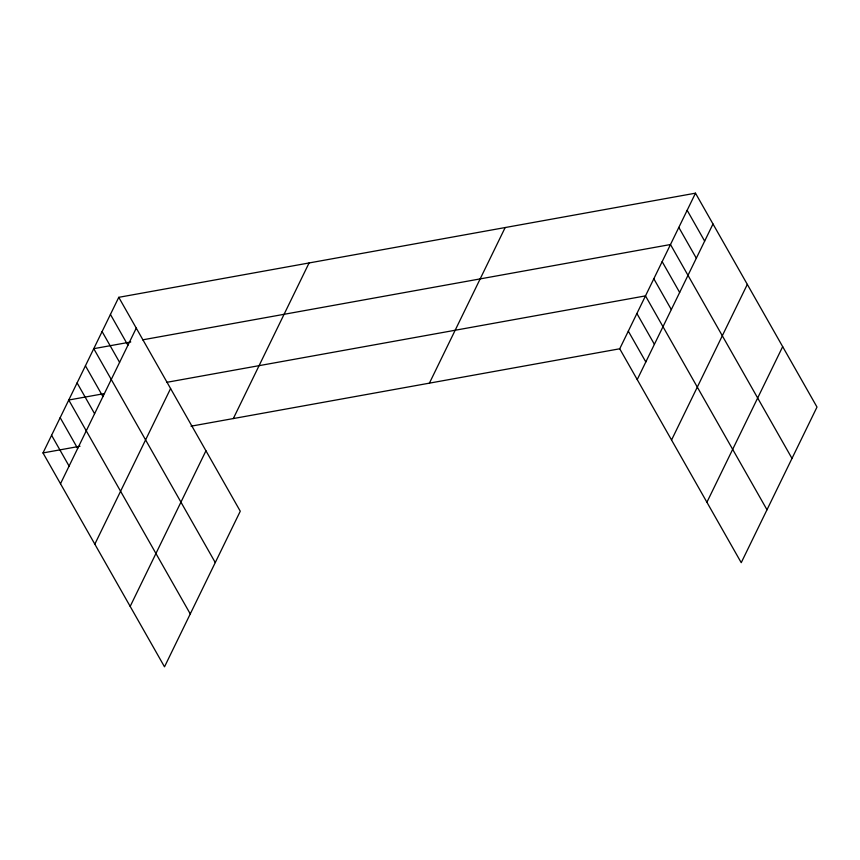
<?xml version="1.0" encoding="UTF-8"?>
<svg xmlns="http://www.w3.org/2000/svg" width="860" height="860" viewBox="0 0 860 860"><rect width="100%" height="100%" fill="white"/><g stroke="black" fill="none" stroke-linecap="round" stroke-linejoin="round"><path stroke-width="1.29" d="M118.766 297.323L240.273 511.216L164.507 666.822L43 452.93L118.766 297.323L695.493 193.177L817 407.07L741.234 562.676L619.727 348.784L695.493 193.177M60.501 483.728L136.267 328.122M94.826 544.154L170.592 388.548M130.182 606.397L205.948 450.79M233.318 418.562L309.084 262.956M429.409 383.151L505.175 227.545M637.228 379.593L712.994 223.987M671.553 440.008L747.318 284.402M706.909 502.262L782.675 346.655M130.774 341.99L93.761 348.676L215.269 562.558M142.663 339.84L670.488 244.53L791.995 458.423M104.447 393.579L68.757 400.018L190.264 613.911M166.56 382.367L645.484 295.883L766.991 509.776M43 452.93L80.001 446.243M191.027 426.194L619.727 348.784M687.162 210.302L704.652 241.101M678.82 227.416L696.32 258.215M662.157 261.644L679.658 292.454M653.826 278.769L671.316 309.568M636.905 313.513L654.395 344.322M628.316 331.154L645.817 361.952M110.435 314.438L127.925 345.247M102.093 331.551L119.594 362.361M85.43 365.79L102.931 396.589M77.099 382.904L94.589 413.703M60.178 417.659L77.669 448.458M51.589 435.289L69.09 466.098"/></g></svg>
